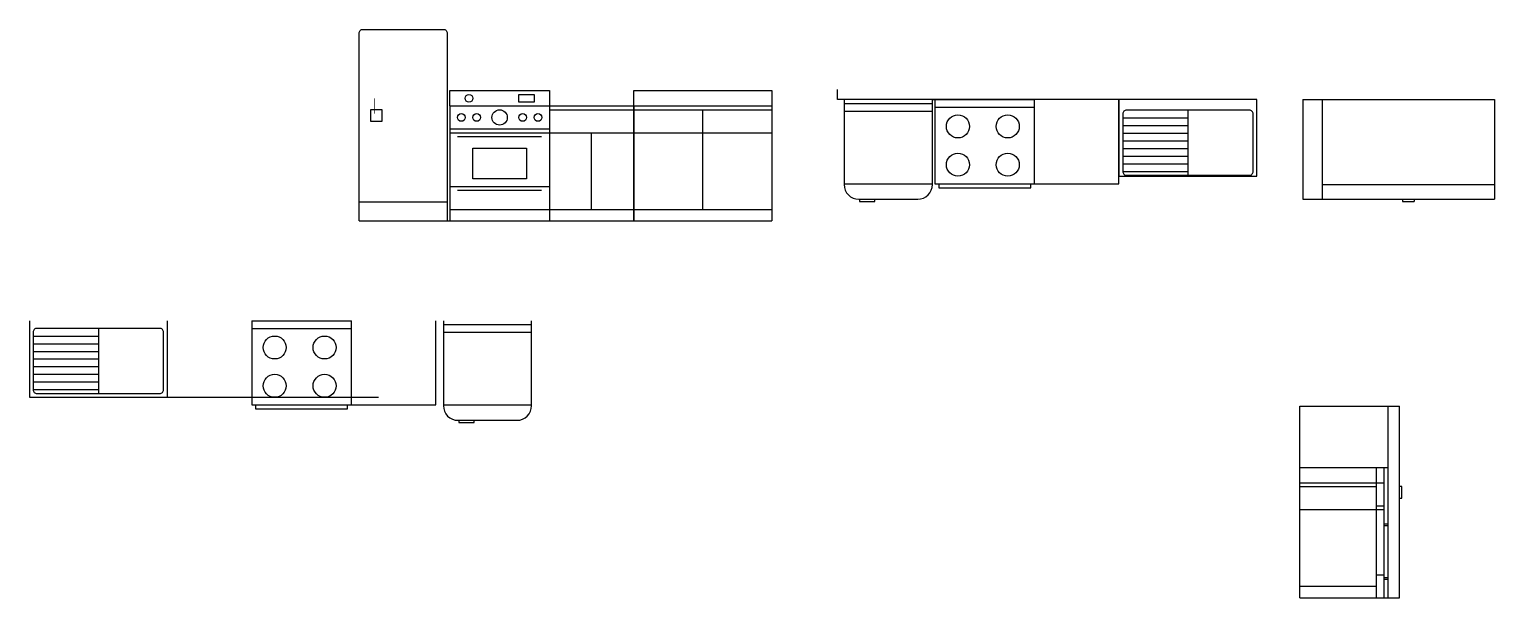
# Model space of a CAD drawing. Header units: millimetres. Extents: x 241.4 to 267.4, y 177.9 to 184.1.
# Drawn here: x 255.91 to 267.37, y 177.94 to 182.39 of the extents above; entities that cross this region are included whole.
import ezdxf

# ---------------------------------------------------------------- set-up
doc = ezdxf.new("R2010")
doc.units = ezdxf.units.MM

msp = doc.modelspace()

# ---------------------------------------------------------------- linework, layer by layer
for p, q in [((262.233, 181.836), (262.233, 181.916)), ((259.198, 181.786), (259.198, 181.036)), ((265.514, 181.836), (262.233, 181.836)), ((262.974, 181.836), (262.284, 181.836)), ((262.974, 181.836), (262.994, 181.836)), ((262.994, 181.836), (263.774, 181.836)), ((265.874, 181.836), (267.374, 181.836)), ((265.874, 181.836), (265.874, 181.056)), ((265.874, 181.836), (267.374, 181.836)), ((265.874, 181.836), (266.024, 181.836)), ((266.024, 181.836), (266.024, 181.056)), ((267.374, 181.836), (267.374, 181.056)), ((266.024, 181.17), (267.374, 181.17)), ((259.198, 181.036), (259.198, 180.886)), ((265.874, 181.056), (267.374, 181.056)), ((265.874, 181.056), (266.654, 181.056)), ((266.654, 181.056), (266.654, 181.039)), ((266.654, 181.039), (266.744, 181.039)), ((266.744, 181.056), (266.744, 181.039)), ((258.488, 180.886), (261.718, 180.886)), ((257.648, 180.105), (258.428, 180.105)), ((256.988, 179.505), (258.639, 179.505)), ((266.54, 178.956), (266.54, 179.436)), ((266.51, 177.936), (266.51, 178.956)), ((266.45, 178.836), (266.51, 178.836)), ((266.45, 178.656), (266.51, 178.656)), ((266.45, 178.626), (266.51, 178.626)), ((266.54, 178.512), (266.51, 178.512)), ((266.54, 178.5), (266.51, 178.5)), ((266.45, 177.936), (266.45, 178.116)), ((266.45, 178.116), (266.51, 178.116)), ((266.54, 178.092), (266.51, 178.092)), ((266.51, 177.936), (266.51, 178.08)), ((266.51, 178.08), (266.54, 178.08)), ((266.54, 178.08), (266.54, 178.092))]:
    msp.add_line(p, q)
at = {"color": 0}
for p, q in [((265.85, 177.936), (265.85, 179.436)), ((265.85, 179.436), (266.63, 179.436)), ((266.63, 177.936), (266.63, 179.436)), ((265.85, 177.936), (265.85, 178.956)), ((265.85, 177.936), (265.85, 178.956)), ((265.85, 178.956), (266.45, 178.956)), ((266.45, 177.936), (266.45, 178.956)), ((266.45, 177.936), (266.45, 178.956)), ((266.45, 178.956), (266.54, 178.956)), ((266.54, 177.936), (266.54, 178.956)), ((266.647, 178.806), (266.63, 178.806)), ((266.647, 178.716), (266.647, 178.806)), ((266.63, 177.936), (266.63, 178.716)), ((266.63, 178.716), (266.647, 178.716)), ((265.85, 177.936), (266.63, 177.936))]:
    msp.add_line(p, q, dxfattribs=at)
for points in [[(258.488, 180.886), (258.488, 182.356, -0.414214), (258.518, 182.386), (259.148, 182.386, -0.414214), (259.178, 182.356), (259.178, 180.886)], [(262.284, 181.176), (262.284, 181.17, 0.414214), (262.398, 181.056), (262.86, 181.056, 0.414214), (262.974, 181.17), (262.974, 181.176)], [(259.148, 179.445), (259.148, 179.439, 0.414214), (259.262, 179.325), (259.724, 179.325, 0.414214), (259.838, 179.439), (259.838, 179.445)]]:
    msp.add_lwpolyline(points, format="xyb", dxfattribs=at)
for points in [[(259.198, 181.786), (259.198, 181.906), (259.978, 181.906), (259.978, 181.786)], [(260.638, 180.886), (260.638, 181.906), (261.718, 181.906), (261.718, 180.886)], [(259.198, 181.786), (259.978, 181.786), (259.978, 180.886)], [(259.978, 181.786), (260.638, 181.786), (260.638, 180.886)], [(259.978, 181.756), (260.638, 181.756)], [(260.638, 181.786), (261.718, 181.786)], [(260.638, 181.756), (261.718, 181.756)], [(261.178, 180.976), (261.178, 181.756)], [(262.284, 181.836), (262.284, 181.176), (262.974, 181.176), (262.974, 181.836)], [(262.284, 181.806), (262.974, 181.806)], [(262.284, 181.746), (262.974, 181.746)], [(262.994, 181.836), (262.994, 181.176), (263.774, 181.176), (263.774, 181.836)], [(262.994, 181.776), (263.774, 181.776)], [(263.774, 181.176), (264.434, 181.176), (264.434, 181.836)], [(264.434, 181.836), (264.434, 181.236), (265.514, 181.236), (265.514, 181.836)], [(264.974, 181.753), (264.974, 181.243)], [(264.464, 181.693), (264.974, 181.693)], [(264.464, 181.633), (264.974, 181.633)], [(259.198, 181.606), (259.978, 181.606)], [(259.198, 181.576), (259.978, 181.576)], [(259.978, 181.576), (260.638, 181.576)], [(260.308, 180.976), (260.308, 181.576)], [(260.638, 181.576), (261.718, 181.576)], [(264.464, 181.573), (264.974, 181.573)], [(264.464, 181.513), (264.974, 181.513)], [(264.464, 181.453), (264.974, 181.453)], [(264.464, 181.393), (264.974, 181.393)], [(264.464, 181.333), (264.974, 181.333)], [(263.024, 181.176), (263.024, 181.146), (263.744, 181.146), (263.744, 181.176)], [(264.464, 181.273), (264.974, 181.273)], [(259.198, 181.156), (259.978, 181.156)], [(258.488, 181.036), (259.178, 181.036)], [(259.198, 180.976), (259.978, 180.976)], [(259.978, 180.976), (260.638, 180.976)], [(260.638, 180.976), (261.718, 180.976)], [(262.404, 181.056), (262.404, 181.039), (262.524, 181.039), (262.524, 181.056)], [(255.908, 180.105), (255.908, 179.505), (256.988, 179.505), (256.988, 180.105)], [(256.448, 180.045), (256.448, 179.535)], [(257.648, 180.105), (257.648, 179.445), (258.428, 179.445), (258.428, 180.105)], [(257.648, 180.045), (258.428, 180.045)], [(258.428, 179.445), (259.088, 179.445), (259.088, 180.105)], [(259.148, 180.105), (259.148, 179.445), (259.838, 179.445), (259.838, 180.105)], [(259.148, 180.075), (259.838, 180.075)], [(255.938, 179.985), (256.448, 179.985)], [(255.938, 179.925), (256.448, 179.925)], [(259.148, 180.015), (259.838, 180.015)], [(255.938, 179.865), (256.448, 179.865)], [(255.938, 179.805), (256.448, 179.805)], [(255.938, 179.745), (256.448, 179.745)], [(255.938, 179.685), (256.448, 179.685)], [(255.938, 179.625), (256.448, 179.625)], [(255.938, 179.565), (256.448, 179.565)], [(257.678, 179.445), (257.678, 179.415), (258.398, 179.415), (258.398, 179.445)], [(259.268, 179.325), (259.268, 179.308), (259.388, 179.308), (259.388, 179.325)]]:
    msp.add_lwpolyline(points, dxfattribs=at)
for points in [[(259.738, 181.876), (259.858, 181.876), (259.858, 181.816), (259.738, 181.816)], [(258.578, 181.756), (258.578, 181.666), (258.668, 181.666), (258.668, 181.756)], [(259.378, 181.456), (259.798, 181.456), (259.798, 181.216), (259.378, 181.216)]]:
    msp.add_lwpolyline(points, close=True, dxfattribs=at)
for points, const_width in [([(258.608, 181.726), (258.608, 181.846)], 0.006), ([(259.258, 181.546), (259.918, 181.546)], 0.012), ([(259.258, 181.126), (259.918, 181.126)], 0.012)]:
    msp.add_lwpolyline(points, dxfattribs=dict(at, const_width=const_width))
for points in [[(264.464, 181.723), (264.464, 181.273, 0.414214), (264.494, 181.243), (265.454, 181.243, 0.414214), (265.484, 181.273), (265.484, 181.723, 0.414214), (265.454, 181.753), (264.494, 181.753, 0.414214)], [(255.938, 180.015), (255.938, 179.565, 0.414214), (255.968, 179.535), (256.928, 179.535, 0.414214), (256.958, 179.565), (256.958, 180.015, 0.414214), (256.928, 180.045), (255.968, 180.045, 0.414214)]]:
    msp.add_lwpolyline(points, format="xyb", close=True, dxfattribs=at)
for points in [[(265.85, 177.936), (265.85, 178.956), (266.45, 178.956)], [(265.85, 178.836), (266.45, 178.836)], [(265.85, 178.806), (266.45, 178.806)], [(265.85, 178.626), (266.45, 178.626)], [(265.85, 178.026), (266.45, 178.026)]]:
    msp.add_lwpolyline(points)
for centre, radius in [((259.348, 181.846), 0.03), ((259.588, 181.696), 0.06), ((259.288, 181.696), 0.03), ((259.408, 181.696), 0.03), ((259.768, 181.696), 0.03), ((259.888, 181.696), 0.03), ((263.174, 181.626), 0.09), ((263.564, 181.626), 0.09), ((263.174, 181.326), 0.09), ((263.564, 181.326), 0.09), ((257.828, 179.895), 0.09), ((258.218, 179.895), 0.09), ((257.828, 179.595), 0.09), ((258.218, 179.595), 0.09)]:
    msp.add_circle(centre, radius, dxfattribs=at)

doc.saveas('drawing.dxf')
